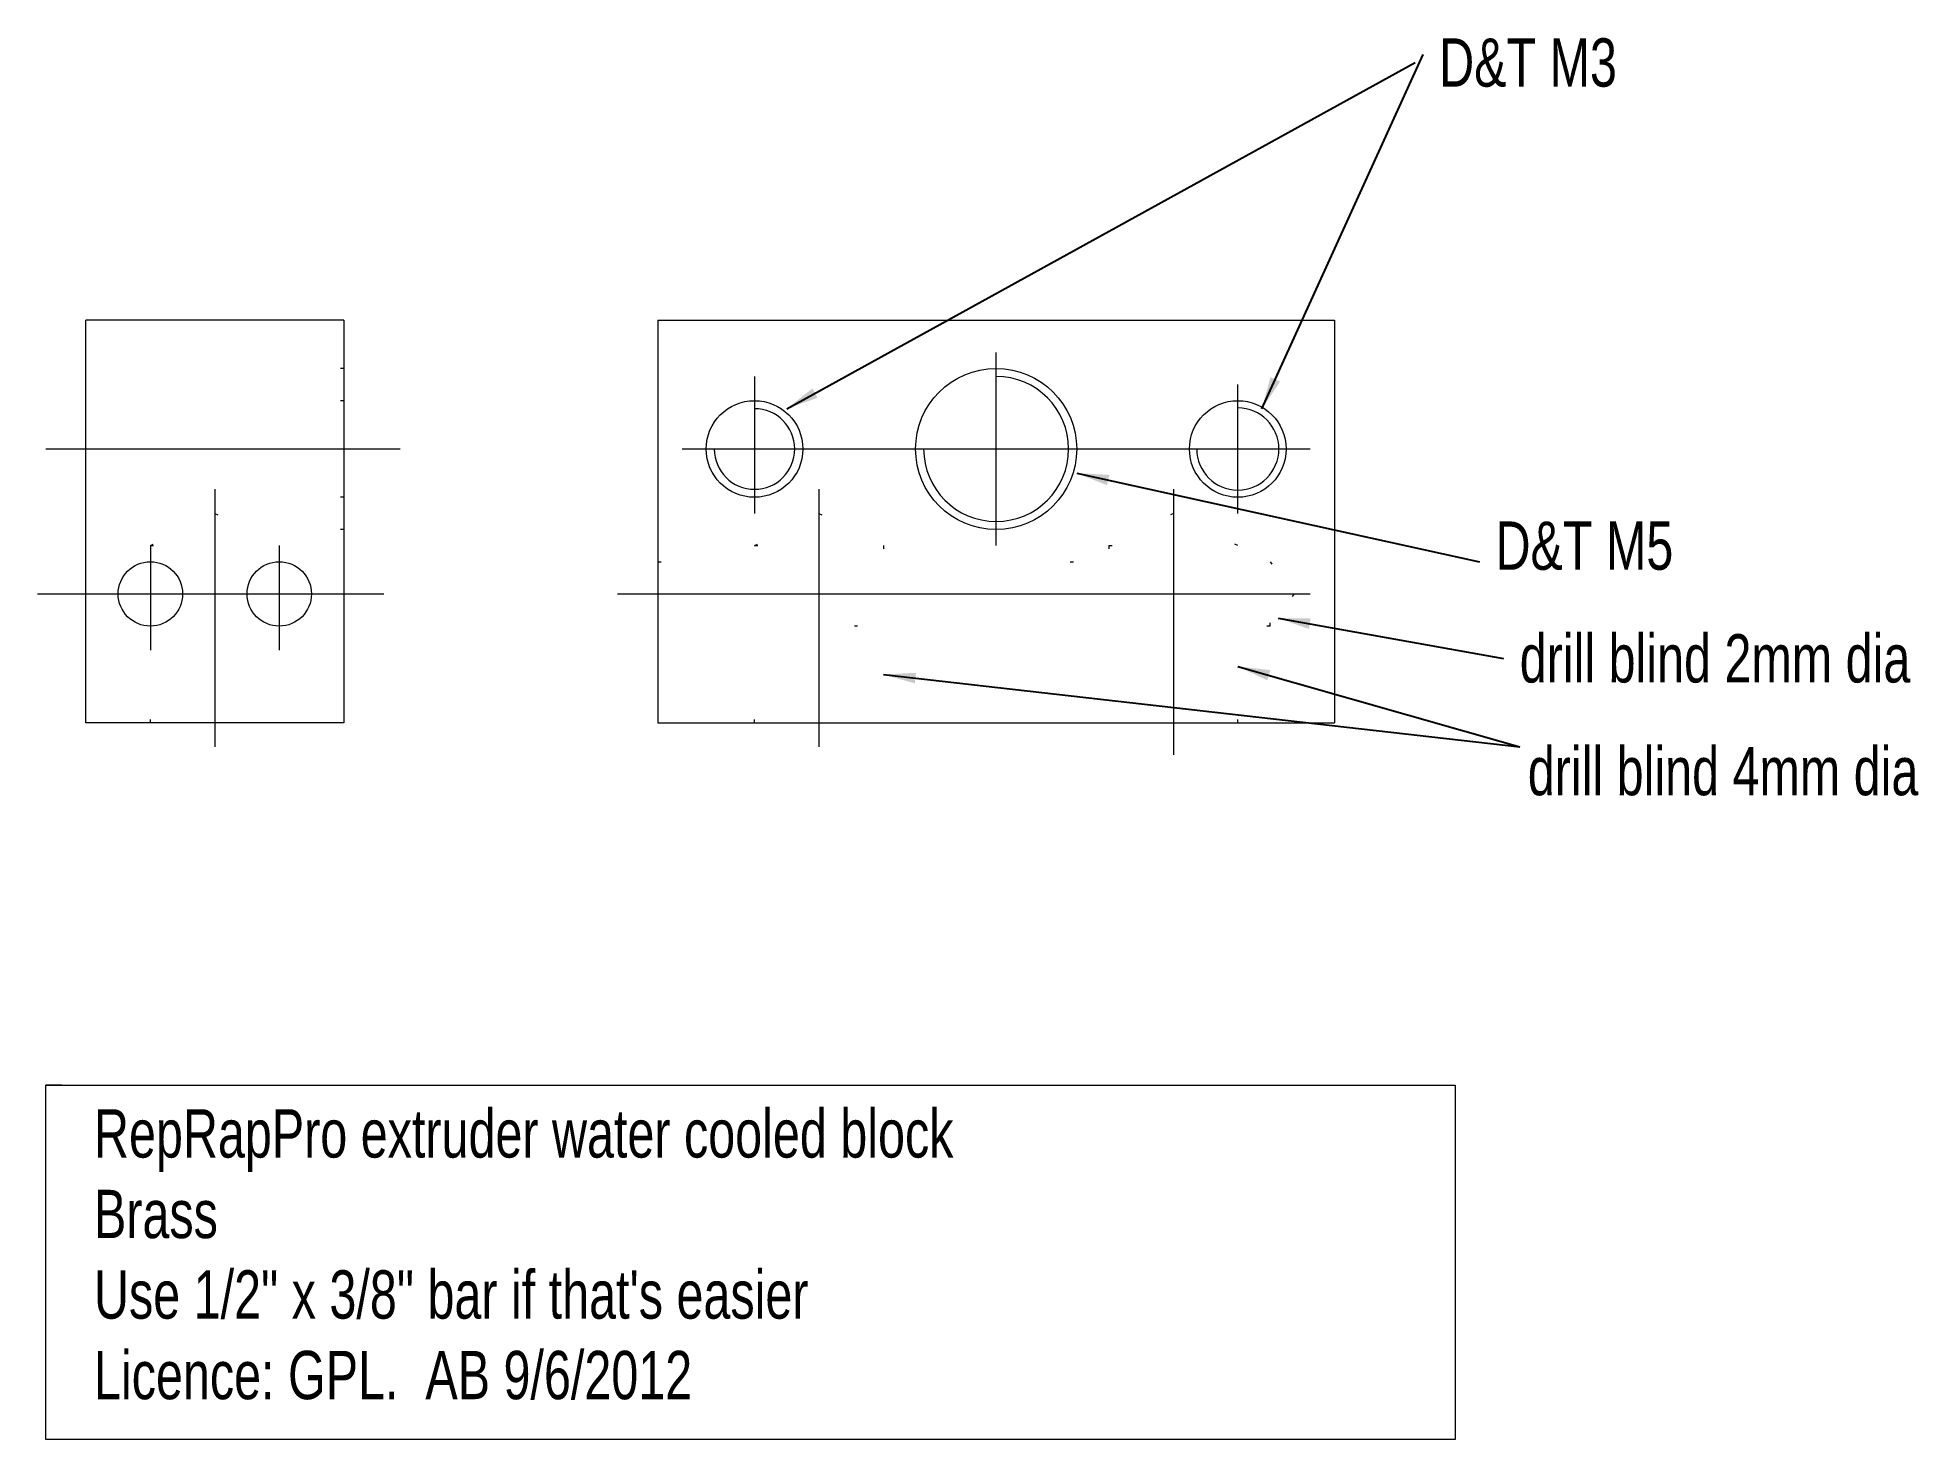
# Model space of a CAD drawing. Header units: millimetres. Extents: x 0.2 to 58.6, y -10.8 to 32.8.
import ezdxf

# ---------------------------------------------------------------- set-up
doc = ezdxf.new("R2010")
doc.units = ezdxf.units.MM
for name, pattern in [('CENTERX2', [101.6, 63.5, -12.7, 12.7, -12.7]), ('DASHEDX2', [38.1, 25.4, -12.7]), ('DOTX2', [12.7, 0, -12.7])]:
    doc.linetypes.add(name, pattern=pattern)
doc.layers.get('0').update_dxf_attribs({"linetype": 'CONTINUOUS', "lineweight": 0})
for name, color, linetype, lineweight in [('centres', 7, 'CENTERX2', 0), ('dimensions', 7, 'CONTINUOUS', 0), ('hidden', 7, 'DASHEDX2', 0)]:
    doc.layers.add(name, color=color, linetype=linetype, lineweight=lineweight)
doc.styles.get("Standard").update_dxf_attribs({"font": 'txt', "width": 0.75})
doc.dimstyles.get("Standard").update_dxf_attribs({"dimtxt": 1, "dimasz": 1, "dimexe": 1, "dimexo": 0.625, "dimtad": 1, "dimtxsty": 'Standard', "dimcen": 2.5, "dimadec": 0, "dimazin": 0, "dimtfac": 1, "dimtmove": 0, "dimatfit": 3, "dimfxl": 1, "dimarcsym": 0})

msp = doc.modelspace()

# ---------------------------------------------------------------- linework, layer by layer
at = {"linetype": 'CONTINUOUS'}
for p, q in [((1.75, 11.5), (1.75, 24)), ((9.75, 24), (1.75, 24)), ((9.75, 24), (9.75, 11.5)), ((9.75, 11.5), (1.75, 11.5)), ((19.5, 11.5), (40.5, 11.5))]:
    msp.add_line(p, q, dxfattribs=at)
for p, q in [((19.5, 24), (40.5, 24)), ((19.5, 24), (19.5, 11.5)), ((40.5, 24), (40.5, 11.5))]:
    msp.add_line(p, q)
for centre, radius in [((30, 20), 2.5), ((22.5, 20), 1.5), ((37.5, 20), 1.5)]:
    msp.add_circle(centre, radius)
for centre in [(3.75, 15.5), (7.75, 15.5)]:
    msp.add_circle(centre, 1, dxfattribs=at)
for centre, radius in [((30, 20), 2.25), ((22.5, 20), 1.25), ((37.5, 20), 1.275)]:
    msp.add_arc(centre, radius, 180, 90, dxfattribs=at)
at = {"layer": 'centres', "linetype": 'CENTERX2'}
for p, q in [((30, 17), (30, 23)), ((22.5, 22.25), (22.5, 18)), ((37.5, 18), (37.5, 22)), ((0.5, 20), (11.5, 20)), ((20.25, 20), (39.75, 20)), ((5.75, 18.75), (5.75, 10.75)), ((24.5, 18.75), (24.5, 10.75)), ((35.5, 18.75), (35.5, 10.5)), ((3.75, 17), (3.75, 13.75)), ((7.75, 17), (7.75, 13.75)), ((0.25, 15.5), (11, 15.5)), ((18.25, 15.5), (39.75, 15.5))]:
    msp.add_line(p, q, dxfattribs=at)
at = {"layer": 'dimensions', "linetype": 'CONTINUOUS'}
for p, q in [((0.5, 0.25), (44.25, 0.25)), ((0.5, -10.75), (0.5, 0.25)), ((1, 0.25), (0.5, 0.25)), ((44.25, 0.25), (44.25, -10.75)), ((44.25, -10.75), (0.5, -10.75))]:
    msp.add_line(p, q, dxfattribs=at)
at = {"layer": 'hidden', "linetype": 'DOTX2'}
for p, q in [((9.75, 22.5), (1.75, 22.5)), ((9.75, 21.5), (1.75, 21.5)), ((9.75, 18.5), (1.75, 18.5)), ((3.75, 17), (5.75, 18)), ((5.75, 18), (7.75, 17)), ((22.5, 17), (24.5, 18)), ((24.5, 18), (26.5, 17)), ((35.5, 18), (33.5, 17)), ((37.5, 17), (35.5, 18)), ((9.75, 17.5), (1.75, 17.5)), ((3.75, 11.5), (3.75, 17)), ((3.75, 17), (7.75, 17)), ((7.75, 17), (7.75, 11.5)), ((22.5, 11.5), (22.5, 17)), ((22.5, 17), (26.5, 17)), ((26.5, 17), (26.5, 11.5)), ((33.5, 17), (33.5, 11.5)), ((33.5, 17), (37.5, 17)), ((37.5, 11.5), (37.5, 17)), ((19.5, 16.5), (38.5, 16.5)), ((38.5, 16.5), (39.25, 15.5)), ((38.5, 14.5), (38.5, 16.5)), ((39.25, 15.5), (38.5, 14.5)), ((38.5, 14.5), (19.5, 14.5))]:
    msp.add_line(p, q, dxfattribs=at)

# ---------------------------------------------------------------- texts
at = {"layer": 'dimensions', "linetype": 'CONTINUOUS', "char_height": 1.5, "width": 100, "attachment_point": 1}
for s, insert in [('D&T\\~M3', (43.75, 32.75)), ('D&T\\~M5', (45.5, 17.75)), ('drill\\~blind\\~2mm\\~dia', (46.25, 14.25)), ('drill\\~blind\\~4mm\\~dia', (46.5, 10.75)), ('RepRapPro\\~extruder\\~water\\~cooled\\~block\\PBrass\\PUse\\~1/2"\\~x\\~3/8"\\~bar\\~if\\~that\'s\\~easier\\PLicence:\\~GPL.\\~\\~AB\\~9/6/2012', (2, -0.5))]:
    msp.add_mtext(s, dxfattribs=dict(at, insert=insert))

# ---------------------------------------------------------------- leaders
at = {"layer": 'dimensions', "linetype": 'CONTINUOUS'}
for points in [[(38.25, 21.25), (43.25, 32.25), (43.25, 32.25)], [(23.5, 21.25), (43, 32), (43, 32)], [(32.5, 19.25), (45, 16.5), (45, 16.5)], [(38.75, 14.75), (45.75, 13.5), (45.75, 13.5)], [(26.5, 13), (46.25, 10.75), (46.25, 10.75)], [(37.5, 13.25), (46.25, 10.75)]]:
    msp.add_leader(points, dimstyle='Standard', dxfattribs=at)

doc.saveas('drawing.dxf')
